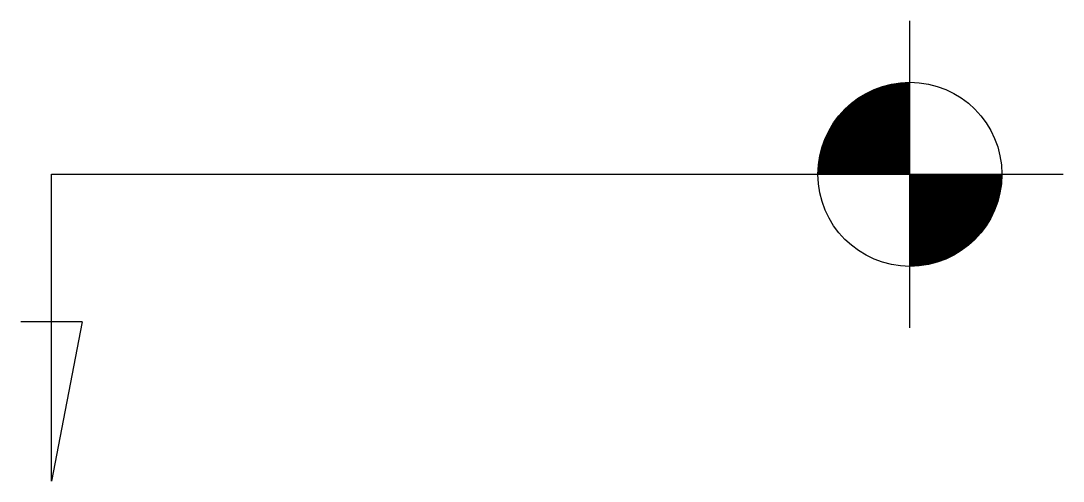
# Model space of a CAD drawing. Header units: millimetres. Extents: x 1154.84 to 1156.54, y -1461.32 to -1460.57.
import ezdxf

# ---------------------------------------------------------------- set-up
doc = ezdxf.new("R2010")
doc.units = ezdxf.units.MM
doc.layers.add('Símbolos_Gráficos', color=1, linetype='Continuous')

msp = doc.modelspace()

# ---------------------------------------------------------------- linework, layer by layer
at = {"layer": 'Símbolos_Gráficos', "color": 2}
for p, q in [((1156.2912, -1461.0689), (1156.2912, -1460.5689)), ((1154.8912, -1461.3189), (1154.8912, -1460.8189)), ((1154.8912, -1460.8189), (1156.5412, -1460.8189)), ((1154.9412, -1461.0591), (1154.8412, -1461.0591)), ((1154.9412, -1461.0591), (1154.8912, -1461.3189))]:
    msp.add_line(p, q, dxfattribs=at)
at = {"layer": 'Símbolos_Gráficos', "const_width": 0.15}
for points in [[(1156.2912, -1460.7439, 0.414214), (1156.2162, -1460.8189, 1)], [(1156.2912, -1460.8939, 0.414214), (1156.3662, -1460.8189, 1)]]:
    msp.add_lwpolyline(points, format="xyb", dxfattribs=at)
at = {"layer": 'Símbolos_Gráficos'}
msp.add_circle((1156.2912, -1460.8189), 0.15, dxfattribs=at)

doc.saveas('drawing.dxf')
